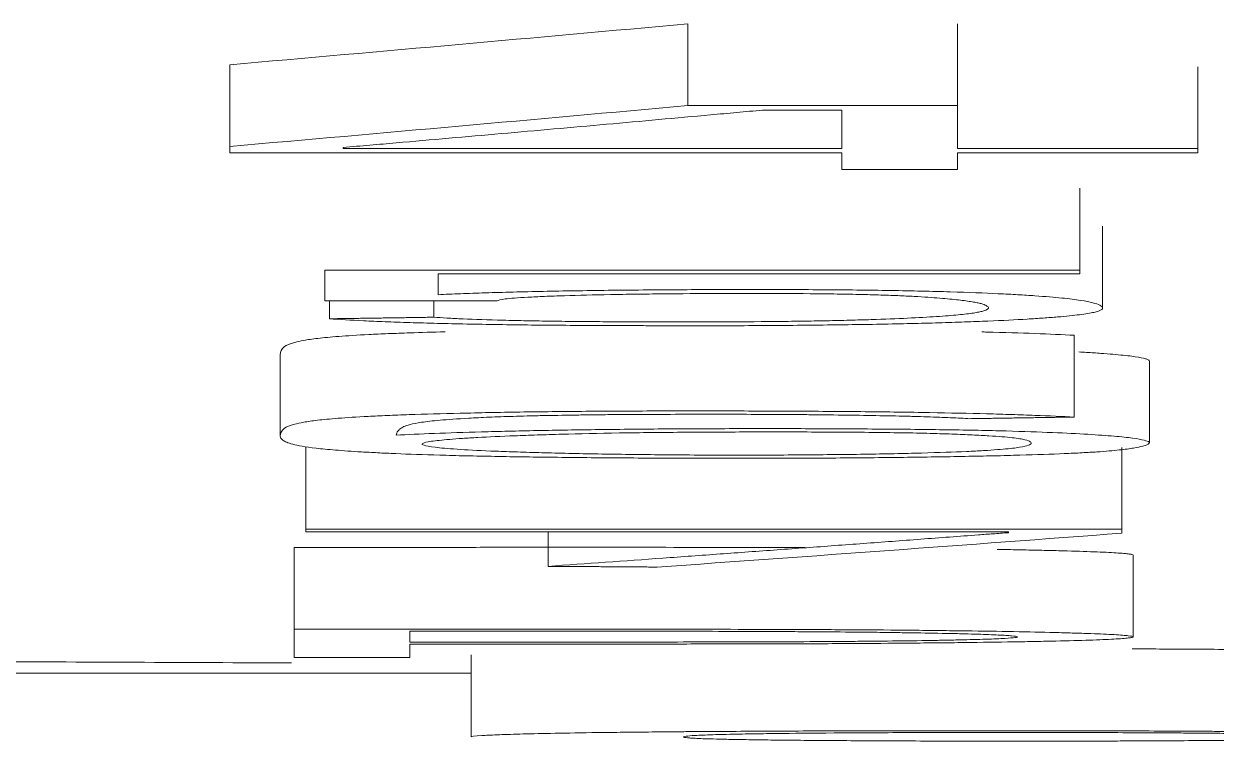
# Model space of a CAD drawing. Header units: millimetres. Extents: x 0 to 594, y 0 to 420.
# Drawn here: x 267.927 to 269.386, y 43.039 to 43.916 of the extents above; entities that cross this region are included whole.
import ezdxf

# ---------------------------------------------------------------- set-up
doc = ezdxf.new("R2010")
doc.units = ezdxf.units.MM
doc.layers.add('1', color=7, linetype='Continuous')

msp = doc.modelspace()

# ---------------------------------------------------------------- linework, layer by layer
at = {"layer": '1', "color": 7, "linetype": 'Continuous', "lineweight": 13}
for p, q in [((268.7392, 43.8163), (268.7392, 43.9162)), ((269.0693, 43.8163), (269.0693, 43.9162)), ((268.1788, 43.7662), (268.1788, 43.8662)), ((269.3633, 43.7636), (269.3633, 43.8636)), ((268.7392, 43.8163), (269.0693, 43.8163)), ((268.9278, 43.8107), (268.8307, 43.8107)), ((268.9278, 43.7636), (268.9278, 43.8107)), ((269.0693, 43.8163), (269.0693, 43.7636)), ((268.1788, 43.7583), (268.1788, 43.7662)), ((268.3175, 43.765), (268.3175, 43.7636)), ((268.3175, 43.7636), (268.9278, 43.7636)), ((269.0693, 43.7636), (269.3633, 43.7636)), ((269.3633, 43.7636), (269.3633, 43.7583)), ((268.9278, 43.7583), (268.1788, 43.7583)), ((268.9278, 43.7379), (268.9278, 43.7583)), ((269.0693, 43.7583), (269.0693, 43.7379)), ((269.3633, 43.7583), (269.0693, 43.7583)), ((269.0693, 43.7379), (268.9278, 43.7379)), ((269.2191, 43.6151), (269.2191, 43.7151)), ((269.2468, 43.5688), (269.2468, 43.6688)), ((268.2953, 43.6151), (268.2953, 43.5774)), ((269.2191, 43.6151), (268.2953, 43.6151)), ((268.434, 43.5849), (268.434, 43.6103)), ((268.434, 43.6103), (269.2191, 43.6103)), ((269.2191, 43.6103), (269.2191, 43.6151)), ((268.2953, 43.5774), (268.5062, 43.5774)), ((268.3009, 43.5555), (268.3009, 43.5774)), ((268.4285, 43.5574), (268.4285, 43.5774)), ((269.2121, 43.4353), (269.2121, 43.5353)), ((268.2407, 43.5121), (268.2407, 43.412)), ((269.304, 43.4038), (269.304, 43.5038)), ((268.2718, 43.2981), (268.2718, 43.3982)), ((269.2704, 43.2981), (269.2704, 43.3982)), ((268.2718, 43.2947), (268.2718, 43.2981)), ((268.2718, 43.2981), (269.2704, 43.2981)), ((269.2704, 43.2981), (269.2704, 43.2933)), ((269.1317, 43.2947), (268.2718, 43.2947)), ((268.5686, 43.2527), (268.5686, 43.2947)), ((269.1317, 43.2938), (269.1317, 43.2947)), ((268.2579, 43.1758), (268.2579, 43.2759)), ((269.2842, 43.1664), (269.2842, 43.2665)), ((268.2579, 43.1758), (268.2579, 43.1412)), ((268.3994, 43.1601), (268.3994, 43.1732)), ((268.3994, 43.1412), (268.3994, 43.1577)), ((268.2579, 43.1412), (268.3994, 43.1412)), ((268.4742, 43.1443), (268.4742, 43.044)), ((267.8709, 43.122), (268.4741, 43.122))]:
    msp.add_line(p, q, dxfattribs=at)
for centre, major_axis, ratio, start_param, end_param in [((278.4975, 1053.7589), (-34.1313, -1010.5383), 0.439398, 0.053544, 0.054803), ((278.2685, 1031.0059), (-34.0405, -987.8811), 0.444402, 0.054468, 0.055741), ((281.2647, 1043.9534), (-21.608, -1000.9215), 0.31355, 0.028796, 0.030605)]:
    msp.add_ellipse(centre, major_axis=major_axis, ratio=ratio, start_param=start_param, end_param=end_param, dxfattribs=at)
for points, knots in [([(268.8307, 43.8107), (268.8203, 43.8097), (268.8097, 43.8088), (268.7885, 43.8068), (268.7779, 43.8059), (268.746, 43.803), (268.7248, 43.8011), (268.6824, 43.7972), (268.6612, 43.7953), (268.6185, 43.7915), (268.597, 43.7896), (268.5541, 43.7858), (268.5326, 43.7839), (268.4897, 43.7801), (268.4683, 43.7782), (268.4255, 43.7744), (268.4041, 43.7725), (268.3718, 43.7697), (268.361, 43.7688), (268.3448, 43.7674), (268.3394, 43.7669), (268.3285, 43.766), (268.3231, 43.7655), (268.3175, 43.765)], [0, 0, 0, 0, 0.0625, 0.0625, 0.125, 0.125, 0.25, 0.25, 0.375, 0.375, 0.5, 0.5, 0.625, 0.625, 0.75, 0.75, 0.875, 0.875, 0.9375, 0.9375, 0.96875, 0.96875, 1, 1, 1, 1]), ([(268.3009, 43.5555), (268.3132, 43.5546), (268.3268, 43.5538), (268.3509, 43.5526), (268.3595, 43.5522), (268.3783, 43.5515), (268.3886, 43.5511), (268.41, 43.5505), (268.4213, 43.5502), (268.4445, 43.5496), (268.4565, 43.5493), (268.4813, 43.5488), (268.4941, 43.5486), (268.5207, 43.5482), (268.5344, 43.548), (268.562, 43.5477), (268.576, 43.5476), (268.6043, 43.5474), (268.6186, 43.5473), (268.6476, 43.5471), (268.6623, 43.5471), (268.6842, 43.5471), (268.6915, 43.547), (268.7061, 43.547), (268.7135, 43.547), (268.7354, 43.547), (268.75, 43.547), (268.7792, 43.547), (268.7937, 43.547), (268.8229, 43.5471), (268.8375, 43.5472), (268.8664, 43.5474), (268.8806, 43.5476), (268.9224, 43.548), (268.9492, 43.5484), (268.9878, 43.5491), (269.0002, 43.5494), (269.0241, 43.5499), (269.0355, 43.5502), (269.0574, 43.5509), (269.0679, 43.5512), (269.088, 43.5519), (269.0976, 43.5523), (269.1245, 43.5534), (269.1404, 43.5543), (269.1614, 43.5555), (269.168, 43.556), (269.1804, 43.5568), (269.1862, 43.5573), (269.2023, 43.5586), (269.2113, 43.5596), (269.2261, 43.5614), (269.2319, 43.5624), (269.2383, 43.5638), (269.2401, 43.5643), (269.2431, 43.5653), (269.2442, 43.5658), (269.2466, 43.5672), (269.247, 43.5682), (269.2465, 43.5702), (269.2444, 43.5721), (269.2386, 43.5741), (269.2309, 43.576), (269.2261, 43.577), (269.2168, 43.5785), (269.2133, 43.5789), (269.2057, 43.5799), (269.2015, 43.5804), (269.1877, 43.5818), (269.1769, 43.5827), (269.1575, 43.5841), (269.1505, 43.5845), (269.1356, 43.5854), (269.1276, 43.5858), (269.1021, 43.587), (269.0828, 43.5877), (269.0382, 43.5891), (269.0137, 43.5896), (268.974, 43.5903), (268.9601, 43.5905), (268.932, 43.5908), (268.9178, 43.5909), (268.8889, 43.5911), (268.8742, 43.5912), (268.8446, 43.5913), (268.8299, 43.5913), (268.8005, 43.5913), (268.7859, 43.5912), (268.7567, 43.5912), (268.7422, 43.5911), (268.7132, 43.5909), (268.6988, 43.5908), (268.6702, 43.5906), (268.6559, 43.5905), (268.628, 43.5901), (268.6143, 43.5899), (268.5878, 43.5895), (268.5749, 43.5893), (268.5498, 43.5888), (268.5374, 43.5885), (268.5138, 43.5879), (268.5026, 43.5875), (268.4812, 43.5869), (268.471, 43.5865), (268.4516, 43.5858), (268.4425, 43.5854), (268.434, 43.5849)], [0, 0, 0, 0, 0.03125, 0.03125, 0.046875, 0.046875, 0.0625, 0.0625, 0.078125, 0.078125, 0.09375, 0.09375, 0.109375, 0.109375, 0.125, 0.125, 0.140625, 0.140625, 0.15625, 0.15625, 0.171875, 0.171875, 0.179687, 0.179687, 0.1875, 0.1875, 0.203125, 0.203125, 0.21875, 0.21875, 0.234375, 0.234375, 0.25, 0.25, 0.28125, 0.28125, 0.296875, 0.296875, 0.3125, 0.3125, 0.328125, 0.328125, 0.34375, 0.34375, 0.375, 0.375, 0.390625, 0.390625, 0.40625, 0.40625, 0.4375, 0.4375, 0.46875, 0.46875, 0.484375, 0.484375, 0.5, 0.5, 0.53125, 0.53125, 0.5625, 0.59375, 0.59375, 0.625, 0.625, 0.640625, 0.640625, 0.65625, 0.65625, 0.6875, 0.6875, 0.703125, 0.703125, 0.71875, 0.71875, 0.75, 0.75, 0.78125, 0.78125, 0.796875, 0.796875, 0.8125, 0.8125, 0.828125, 0.828125, 0.84375, 0.84375, 0.859375, 0.859375, 0.875, 0.875, 0.890625, 0.890625, 0.90625, 0.90625, 0.921875, 0.921875, 0.9375, 0.9375, 0.953125, 0.953125, 0.96875, 0.96875, 0.984375, 0.984375, 1, 1, 1, 1]), ([(268.5062, 43.5774), (268.5071, 43.5782), (268.51, 43.579), (268.519, 43.5801), (268.5228, 43.5805), (268.5321, 43.5812), (268.5374, 43.5816), (268.5497, 43.5822), (268.5566, 43.5825), (268.5679, 43.583), (268.5718, 43.5831), (268.5799, 43.5834), (268.5841, 43.5836), (268.6054, 43.5842), (268.6242, 43.5847), (268.6547, 43.5853), (268.6651, 43.5854), (268.6864, 43.5857), (268.6973, 43.5859), (268.7305, 43.5862), (268.7537, 43.5863), (268.7883, 43.5864), (268.7998, 43.5865), (268.8229, 43.5865), (268.8345, 43.5864), (268.8693, 43.5863), (268.8921, 43.5862), (268.9193, 43.5858), (268.9247, 43.5857), (268.9351, 43.5856), (268.9401, 43.5855), (268.9548, 43.5851), (268.9639, 43.5849), (268.9767, 43.5845), (268.9809, 43.5844), (268.9888, 43.5841), (269.0001, 43.5836), (269.01, 43.5832), (269.0223, 43.5825), (269.0279, 43.5822), (269.0384, 43.5814), (269.0431, 43.5811), (269.0564, 43.58), (269.0639, 43.5793), (269.077, 43.5778), (269.0825, 43.577), (269.0894, 43.5759), (269.0915, 43.5755), (269.0952, 43.5748), (269.1, 43.5736), (269.103, 43.5725), (269.1058, 43.5709), (269.1067, 43.5702), (269.1077, 43.5679), (269.106, 43.5664), (269.0989, 43.5645), (269.0973, 43.5641), (269.0934, 43.5633), (269.0912, 43.5629), (269.0837, 43.5618), (269.0776, 43.5611), (269.0627, 43.5596), (269.054, 43.5589), (269.0333, 43.5575), (269.0215, 43.5569), (268.9949, 43.5556), (268.9801, 43.555), (268.9552, 43.5542), (268.9464, 43.554), (268.9282, 43.5535), (268.9188, 43.5533), (268.8992, 43.5529), (268.8891, 43.5527), (268.8678, 43.5524), (268.8569, 43.5522), (268.8236, 43.5519), (268.8008, 43.5518), (268.766, 43.5517), (268.7544, 43.5516), (268.7313, 43.5516), (268.7198, 43.5516), (268.6853, 43.5517), (268.6624, 43.5517), (268.6284, 43.552), (268.617, 43.5521), (268.5946, 43.5523), (268.5838, 43.5524), (268.5626, 43.5527), (268.5523, 43.5529), (268.5324, 43.5533), (268.5226, 43.5535), (268.4949, 43.5543), (268.4785, 43.5548), (268.4572, 43.5557), (268.4506, 43.556), (268.4387, 43.5567), (268.4334, 43.5571), (268.4285, 43.5574)], [0, 0, 0, 0, 0.03125, 0.03125, 0.046875, 0.046875, 0.0625, 0.0625, 0.078125, 0.078125, 0.085937, 0.085937, 0.09375, 0.09375, 0.125, 0.125, 0.140625, 0.140625, 0.15625, 0.15625, 0.1875, 0.1875, 0.203125, 0.203125, 0.21875, 0.21875, 0.25, 0.25, 0.257812, 0.257812, 0.265625, 0.265625, 0.28125, 0.28125, 0.289062, 0.289062, 0.296875, 0.3125, 0.3125, 0.328125, 0.328125, 0.34375, 0.34375, 0.375, 0.375, 0.40625, 0.40625, 0.421875, 0.421875, 0.4375, 0.46875, 0.46875, 0.5, 0.5, 0.5625, 0.5625, 0.578125, 0.578125, 0.59375, 0.59375, 0.625, 0.625, 0.65625, 0.65625, 0.6875, 0.6875, 0.71875, 0.71875, 0.734375, 0.734375, 0.75, 0.75, 0.765625, 0.765625, 0.78125, 0.78125, 0.8125, 0.8125, 0.828125, 0.828125, 0.84375, 0.84375, 0.875, 0.875, 0.890625, 0.890625, 0.90625, 0.90625, 0.921875, 0.921875, 0.9375, 0.9375, 0.96875, 0.96875, 0.984375, 0.984375, 1, 1, 1, 1]), ([(268.2407, 43.5121), (268.2407, 43.5136), (268.2413, 43.5151), (268.2427, 43.5183), (268.2437, 43.52), (268.2484, 43.5233), (268.2522, 43.5249), (268.2615, 43.5274), (268.2651, 43.5282), (268.2743, 43.5299), (268.2798, 43.5307), (268.2902, 43.5319), (268.2941, 43.5323), (268.3026, 43.5332), (268.3072, 43.5336), (268.3226, 43.5347), (268.3347, 43.5355), (268.3565, 43.5366), (268.3644, 43.537), (268.3811, 43.5376), (268.39, 43.538), (268.4128, 43.5387), (268.4272, 43.5392), (268.4426, 43.5396)], [0, 0, 0, 0, 0.160183, 0.160183, 0.333074, 0.333074, 0.505965, 0.505965, 0.59241, 0.59241, 0.678855, 0.678855, 0.722078, 0.722078, 0.765301, 0.765301, 0.851746, 0.851746, 0.894969, 0.894969, 0.938192, 0.938192, 1, 1, 1, 1]), ([(269.0992, 43.5394), (269.1011, 43.5394), (269.103, 43.5393), (269.1265, 43.5387), (269.146, 43.5381), (269.1815, 43.5368), (269.1976, 43.5361), (269.2121, 43.5353)], [0, 0, 0, 0, 0.041687, 0.041687, 0.520843, 0.520843, 1, 1, 1, 1]), ([(269.2178, 43.5149), (269.2209, 43.5147), (269.224, 43.5145), (269.2333, 43.514), (269.2391, 43.5136), (269.2499, 43.5128), (269.2549, 43.5124), (269.2686, 43.5113), (269.2762, 43.5105), (269.2886, 43.5089), (269.2934, 43.5081), (269.2986, 43.5069), (269.3, 43.5064), (269.3022, 43.5056), (269.303, 43.5052), (269.3038, 43.5045), (269.304, 43.5041), (269.304, 43.5038)], [0, 0, 0, 0, 0.050862, 0.050862, 0.158621, 0.158621, 0.266379, 0.266379, 0.481897, 0.481897, 0.697414, 0.697414, 0.805172, 0.805172, 0.912931, 0.912931, 1, 1, 1, 1]), ([(269.2121, 43.4353), (269.1976, 43.436), (269.1816, 43.4367), (269.155, 43.4377), (269.1457, 43.438), (269.1261, 43.4387), (269.1157, 43.439), (269.0833, 43.4398), (269.0601, 43.4403), (269.0227, 43.441), (269.0098, 43.4412), (268.9833, 43.4415), (268.9698, 43.4417), (268.9289, 43.4421), (268.901, 43.4423), (268.8585, 43.4425), (268.8442, 43.4426), (268.8154, 43.4427), (268.8009, 43.4427), (268.7576, 43.4428), (268.7288, 43.4428), (268.6858, 43.4427), (268.6715, 43.4426), (268.643, 43.4425), (268.6287, 43.4424), (268.5865, 43.4421), (268.5596, 43.4418), (268.5211, 43.4412), (268.5085, 43.441), (268.4841, 43.4405), (268.4722, 43.4402), (268.4383, 43.4394), (268.4175, 43.4389), (268.3891, 43.4379), (268.38, 43.4375), (268.3633, 43.4369), (268.3556, 43.4365), (268.3341, 43.4354), (268.322, 43.4346), (268.3014, 43.433), (268.2932, 43.4322), (268.2795, 43.4306), (268.2741, 43.4298), (268.265, 43.4282), (268.2614, 43.4273), (268.2522, 43.4249), (268.2484, 43.4232), (268.2437, 43.4199), (268.2427, 43.4183), (268.2405, 43.4133), (268.2394, 43.4101), (268.2451, 43.406), (268.2466, 43.4052), (268.2505, 43.4036), (268.2529, 43.4028), (268.262, 43.4004), (268.2709, 43.3988), (268.2878, 43.3968), (268.2915, 43.3964), (268.2995, 43.3957), (268.3038, 43.3953), (268.3176, 43.3941), (268.3281, 43.3934), (268.3463, 43.3923), (268.3528, 43.392), (268.3667, 43.3912), (268.3742, 43.3909), (268.3981, 43.3899), (268.4159, 43.3893), (268.4462, 43.3884), (268.4568, 43.3881), (268.4795, 43.3876), (268.4912, 43.3874), (268.5275, 43.3867), (268.5531, 43.3863), (268.5934, 43.3859), (268.6072, 43.3857), (268.6348, 43.3855), (268.6487, 43.3854), (268.6908, 43.3851), (268.7192, 43.385), (268.7626, 43.3849), (268.7772, 43.3848), (268.8064, 43.3848), (268.8209, 43.3848), (268.8641, 43.3849), (268.8925, 43.385), (268.9346, 43.3853), (268.9485, 43.3854), (268.9761, 43.3857), (268.9898, 43.3858), (269.0295, 43.3863), (269.0547, 43.3867), (269.0905, 43.3874), (269.1022, 43.3876), (269.1247, 43.3881), (269.1355, 43.3884), (269.1661, 43.3893), (269.1842, 43.3899), (269.2077, 43.3909), (269.215, 43.3912), (269.2284, 43.392), (269.2344, 43.3923), (269.2509, 43.3934), (269.2597, 43.3942), (269.2707, 43.3954), (269.2739, 43.3958), (269.2798, 43.3966), (269.2824, 43.397), (269.2895, 43.3982), (269.2931, 43.399), (269.3022, 43.4014), (269.3052, 43.403), (269.3028, 43.4054), (269.3009, 43.4062), (269.2943, 43.4078), (269.2896, 43.4087), (269.2773, 43.4103), (269.2698, 43.4111), (269.2518, 43.4127), (269.2412, 43.4134), (269.2161, 43.415), (269.2019, 43.4157), (269.169, 43.417), (269.1503, 43.4177), (269.1178, 43.4185), (269.1064, 43.4188), (269.0826, 43.4193), (269.0701, 43.4195), (269.0442, 43.4199), (269.0307, 43.4201), (269.0032, 43.4204), (268.9892, 43.4205), (268.9469, 43.4208), (268.9181, 43.421), (268.8742, 43.4211), (268.8595, 43.4211), (268.8301, 43.4211), (268.8155, 43.4211), (268.7718, 43.4211), (268.7428, 43.4209), (268.6996, 43.4207), (268.6854, 43.4205), (268.6578, 43.4203), (268.6443, 43.4201), (268.6047, 43.4196), (268.5794, 43.4192), (268.543, 43.4185), (268.5312, 43.4182), (268.5085, 43.4177), (268.4976, 43.4174), (268.4661, 43.4166), (268.4468, 43.4159), (268.4118, 43.4146), (268.3964, 43.4139), (268.3827, 43.4131)], [0, 0, 0, 0, 0.015625, 0.015625, 0.023437, 0.023437, 0.03125, 0.03125, 0.046875, 0.046875, 0.054687, 0.054687, 0.0625, 0.0625, 0.078125, 0.078125, 0.085937, 0.085937, 0.09375, 0.09375, 0.109375, 0.109375, 0.117187, 0.117187, 0.125, 0.125, 0.140625, 0.140625, 0.148437, 0.148437, 0.15625, 0.15625, 0.171875, 0.171875, 0.179687, 0.179687, 0.1875, 0.1875, 0.203125, 0.203125, 0.21875, 0.21875, 0.234375, 0.234375, 0.25, 0.25, 0.28125, 0.28125, 0.3125, 0.3125, 0.375, 0.375, 0.390625, 0.390625, 0.40625, 0.40625, 0.4375, 0.4375, 0.445312, 0.445312, 0.453125, 0.453125, 0.46875, 0.46875, 0.476562, 0.476562, 0.484375, 0.484375, 0.5, 0.5, 0.507812, 0.507812, 0.515625, 0.515625, 0.53125, 0.53125, 0.539062, 0.539062, 0.546875, 0.546875, 0.5625, 0.5625, 0.570312, 0.570312, 0.578125, 0.578125, 0.59375, 0.59375, 0.601562, 0.601562, 0.609375, 0.609375, 0.625, 0.625, 0.632812, 0.632812, 0.640625, 0.640625, 0.65625, 0.65625, 0.664062, 0.664062, 0.671875, 0.671875, 0.6875, 0.6875, 0.695312, 0.695312, 0.703125, 0.703125, 0.71875, 0.71875, 0.75, 0.75, 0.765625, 0.765625, 0.78125, 0.78125, 0.796875, 0.796875, 0.8125, 0.8125, 0.828125, 0.828125, 0.84375, 0.84375, 0.851562, 0.851562, 0.859375, 0.859375, 0.867187, 0.867187, 0.875, 0.875, 0.890625, 0.890625, 0.898437, 0.898437, 0.90625, 0.90625, 0.921875, 0.921875, 0.929687, 0.929687, 0.9375, 0.9375, 0.953125, 0.953125, 0.960937, 0.960937, 0.96875, 0.96875, 0.984375, 0.984375, 1, 1, 1, 1]), ([(268.3827, 43.4131), (268.3826, 43.4149), (268.3833, 43.4166), (268.3855, 43.4192), (268.3864, 43.4201), (268.3887, 43.4218), (268.39, 43.4227), (268.3938, 43.4245), (268.3961, 43.4253), (268.403, 43.4271), (268.4075, 43.428), (268.4165, 43.4293), (268.4198, 43.4297), (268.4273, 43.4306), (268.4315, 43.431), (268.4455, 43.4323), (268.4569, 43.4331), (268.4752, 43.4341), (268.4791, 43.4343), (268.4873, 43.4347), (268.4917, 43.4349), (268.5053, 43.4355), (268.5151, 43.4358), (268.5312, 43.4363), (268.5368, 43.4365), (268.5485, 43.4368), (268.5546, 43.4369), (268.5735, 43.4373), (268.5868, 43.4375), (268.6076, 43.4378), (268.6147, 43.4379), (268.6292, 43.4381), (268.6367, 43.4382), (268.6592, 43.4383), (268.6743, 43.4384), (268.7048, 43.4386), (268.7202, 43.4386), (268.7511, 43.4387), (268.7667, 43.4387), (268.7978, 43.4387), (268.8132, 43.4386), (268.8436, 43.4385), (268.8662, 43.4384), (268.8885, 43.4382), (268.9032, 43.438), (268.9105, 43.4379), (268.9322, 43.4377), (268.9461, 43.4375), (268.9728, 43.437), (268.9857, 43.4368), (269.004, 43.4364), (269.01, 43.4362), (269.0213, 43.4359), (269.0268, 43.4357), (269.0425, 43.4352), (269.0521, 43.4349), (269.0697, 43.4341), (269.0776, 43.4337), (269.0845, 43.4333)], [0, 0, 0, 0, 0.125, 0.125, 0.1875, 0.1875, 0.25, 0.25, 0.3125, 0.3125, 0.375, 0.375, 0.40625, 0.40625, 0.4375, 0.4375, 0.5, 0.5, 0.515625, 0.515625, 0.53125, 0.53125, 0.5625, 0.5625, 0.578125, 0.578125, 0.59375, 0.59375, 0.625, 0.625, 0.640625, 0.640625, 0.65625, 0.65625, 0.6875, 0.6875, 0.71875, 0.71875, 0.75, 0.75, 0.78125, 0.78125, 0.8125, 0.828125, 0.828125, 0.84375, 0.84375, 0.875, 0.875, 0.90625, 0.90625, 0.921875, 0.921875, 0.9375, 0.9375, 0.96875, 0.96875, 1, 1, 1, 1]), ([(268.6556, 43.4158), (268.6815, 43.4162), (268.7088, 43.4165), (268.7514, 43.4168), (268.766, 43.4169), (268.7953, 43.417), (268.8246, 43.4171), (268.854, 43.4171), (268.8834, 43.417), (268.8982, 43.417), (268.9273, 43.4168), (268.9416, 43.4167), (268.9696, 43.4165), (268.9834, 43.4163), (269.009, 43.4159), (269.0208, 43.4157), (269.043, 43.4151), (269.0532, 43.4148), (269.0717, 43.4141), (269.0799, 43.4138), (269.0949, 43.4131), (269.1017, 43.4127), (269.1197, 43.4116), (269.1289, 43.4108), (269.1397, 43.4096), (269.1428, 43.4092), (269.148, 43.4084), (269.1501, 43.4079), (269.1554, 43.4067), (269.1572, 43.4059), (269.1595, 43.4042), (269.1599, 43.4034), (269.158, 43.401), (269.1528, 43.3994), (269.1353, 43.3969), (269.1279, 43.3962), (269.1131, 43.395), (269.1075, 43.3946), (269.0949, 43.3939), (269.0879, 43.3935), (269.0647, 43.3925), (269.0465, 43.3919), (269.0201, 43.3911), (269.0146, 43.391), (269.0034, 43.3907), (268.9977, 43.3906), (268.9802, 43.3902), (268.968, 43.39), (268.9425, 43.3896), (268.9291, 43.3895), (268.9013, 43.3892), (268.8731, 43.3889), (268.8441, 43.3888), (268.8148, 43.3887), (268.7999, 43.3887), (268.7705, 43.3888), (268.7559, 43.3888), (268.7271, 43.389), (268.7128, 43.3891), (268.6707, 43.3895), (268.6447, 43.3899), (268.6081, 43.3905), (268.5963, 43.3908), (268.5739, 43.3913), (268.5526, 43.3919), (268.5333, 43.3925), (268.515, 43.3931), (268.5063, 43.3934), (268.482, 43.3945), (268.4683, 43.3952), (268.4513, 43.3963), (268.4463, 43.3967), (268.4373, 43.3975), (268.4334, 43.3979), (268.4235, 43.3991), (268.4191, 43.3999), (268.4154, 43.4011), (268.4146, 43.4015), (268.4141, 43.4023), (268.4144, 43.4027), (268.4166, 43.404), (268.4201, 43.4048), (268.4311, 43.4064), (268.4385, 43.4072), (268.4527, 43.4084), (268.458, 43.4088), (268.4695, 43.4095), (268.4757, 43.4099), (268.4956, 43.411), (268.5108, 43.4117), (268.5364, 43.4127), (268.5455, 43.4131), (268.5646, 43.4137), (268.5748, 43.414), (268.6066, 43.4149), (268.6297, 43.4154), (268.6556, 43.4158)], [0, 0, 0, 0, 0.03125, 0.03125, 0.046875, 0.046875, 0.0625, 0.078125, 0.078125, 0.09375, 0.09375, 0.109375, 0.109375, 0.125, 0.125, 0.140625, 0.140625, 0.15625, 0.15625, 0.171875, 0.171875, 0.1875, 0.1875, 0.21875, 0.21875, 0.234375, 0.234375, 0.25, 0.25, 0.28125, 0.28125, 0.3125, 0.3125, 0.375, 0.375, 0.40625, 0.40625, 0.421875, 0.421875, 0.4375, 0.4375, 0.46875, 0.46875, 0.476562, 0.476562, 0.484375, 0.484375, 0.5, 0.5, 0.515625, 0.515625, 0.53125, 0.546875, 0.546875, 0.5625, 0.5625, 0.578125, 0.578125, 0.59375, 0.59375, 0.625, 0.625, 0.640625, 0.640625, 0.65625, 0.671875, 0.671875, 0.6875, 0.6875, 0.71875, 0.71875, 0.734375, 0.734375, 0.75, 0.75, 0.78125, 0.78125, 0.796875, 0.796875, 0.8125, 0.8125, 0.84375, 0.84375, 0.875, 0.875, 0.890625, 0.890625, 0.90625, 0.90625, 0.9375, 0.9375, 0.953125, 0.953125, 0.96875, 0.96875, 1, 1, 1, 1]), ([(268.5686, 43.2527), (268.6153, 43.256), (268.6622, 43.2594), (268.7323, 43.2644), (268.7556, 43.2661), (268.802, 43.2695), (268.8252, 43.2712), (268.8605, 43.2737), (268.8723, 43.2746), (268.8958, 43.2763), (268.9075, 43.2772), (268.9425, 43.2798), (268.9658, 43.2815), (269.0126, 43.285), (269.036, 43.2868), (269.0713, 43.2894), (269.0831, 43.2903), (269.1009, 43.2916), (269.1069, 43.2921), (269.1159, 43.2927), (269.1189, 43.2929), (269.125, 43.2934), (269.1282, 43.2936), (269.1317, 43.2938)], [0, 0, 0, 0, 0.25, 0.25, 0.375, 0.375, 0.5, 0.5, 0.5625, 0.5625, 0.625, 0.625, 0.75, 0.75, 0.875, 0.875, 0.9375, 0.9375, 0.96875, 0.96875, 0.984375, 0.984375, 1, 1, 1, 1]), ([(268.2579, 43.2759), (268.3095, 43.2759), (268.3868, 43.2759), (268.4642, 43.2759), (268.5158, 43.276), (268.5416, 43.276), (268.619, 43.276), (268.6706, 43.276), (268.7479, 43.2759), (268.7737, 43.2759), (268.8251, 43.2758), (268.8509, 43.2757), (268.8789, 43.2756), (268.8818, 43.2756), (268.8846, 43.2755)], [0, 0, 0, 0, 0.246533, 0.3698, 0.3698, 0.493066, 0.493066, 0.739599, 0.739599, 0.862866, 0.862866, 0.986133, 0.986133, 1, 1, 1, 1]), ([(269.118, 43.2733), (269.1267, 43.2732), (269.1352, 43.2731), (269.1524, 43.2727), (269.1611, 43.2726), (269.1776, 43.2722), (269.201, 43.2716), (269.2205, 43.271), (269.2432, 43.2702), (269.2529, 43.2698), (269.2682, 43.2689), (269.274, 43.2684), (269.28, 43.2677), (269.2815, 43.2675), (269.2836, 43.2671), (269.2841, 43.2668), (269.2842, 43.2666), (269.2842, 43.2666), (269.2842, 43.2666)], [0, 0, 0, 0, 0.08347, 0.08347, 0.174694, 0.174694, 0.265919, 0.448367, 0.448367, 0.630816, 0.630816, 0.813264, 0.813264, 0.904488, 0.904488, 0.995713, 0.995713, 1, 1, 1, 1]), ([(268.3994, 43.1577), (268.451, 43.1577), (268.5026, 43.1577), (268.606, 43.1577), (268.6576, 43.1577), (268.7351, 43.1577), (268.7608, 43.1577), (268.7995, 43.1578), (268.8124, 43.1578), (268.8381, 43.1579), (268.851, 43.1579), (268.8894, 43.158), (268.9145, 43.1581), (268.9635, 43.1584), (268.9874, 43.1586), (269.0224, 43.1589), (269.0339, 43.159), (269.0562, 43.1592), (269.067, 43.1593), (269.0988, 43.1597), (269.1188, 43.16), (269.147, 43.1605), (269.1562, 43.1606), (269.1735, 43.161), (269.1818, 43.1611), (269.2051, 43.1617), (269.2188, 43.162), (269.2366, 43.1626), (269.2421, 43.1628), (269.2521, 43.1633), (269.2566, 43.1635), (269.2686, 43.1641), (269.2745, 43.1646), (269.2804, 43.1653), (269.2818, 43.1655), (269.2838, 43.1659), (269.2842, 43.1662), (269.2841, 43.1669), (269.2821, 43.1673), (269.2763, 43.168), (269.2739, 43.1682), (269.2681, 43.1687), (269.2647, 43.1689), (269.2532, 43.1696), (269.2438, 43.17), (269.227, 43.1706), (269.221, 43.1708), (269.208, 43.1712), (269.201, 43.1714), (269.1787, 43.172), (269.1623, 43.1724), (269.1268, 43.1731), (269.1077, 43.1734), (269.0768, 43.1738), (269.0662, 43.1739), (269.0445, 43.1742), (269.0335, 43.1743), (268.9996, 43.1747), (268.9761, 43.1749), (268.9396, 43.1751), (268.9272, 43.1752), (268.9022, 43.1753), (268.8897, 43.1754), (268.8267, 43.1756), (268.7755, 43.1757), (268.6982, 43.1758), (268.6723, 43.1758), (268.6205, 43.1758), (268.5687, 43.1758), (268.5169, 43.1758), (268.4651, 43.1758), (268.3874, 43.1758), (268.3097, 43.1758), (268.2579, 43.1758)], [0, 0, 0, 0, 0.0625, 0.0625, 0.125, 0.125, 0.15625, 0.15625, 0.171875, 0.171875, 0.1875, 0.1875, 0.21875, 0.21875, 0.25, 0.25, 0.265625, 0.265625, 0.28125, 0.28125, 0.3125, 0.3125, 0.328125, 0.328125, 0.34375, 0.34375, 0.375, 0.375, 0.390625, 0.390625, 0.40625, 0.40625, 0.4375, 0.4375, 0.453125, 0.453125, 0.46875, 0.46875, 0.5, 0.5, 0.515625, 0.515625, 0.53125, 0.53125, 0.5625, 0.5625, 0.578125, 0.578125, 0.59375, 0.59375, 0.625, 0.625, 0.65625, 0.65625, 0.671875, 0.671875, 0.6875, 0.6875, 0.71875, 0.71875, 0.734375, 0.734375, 0.75, 0.75, 0.8125, 0.8125, 0.84375, 0.84375, 0.875, 0.90625, 0.90625, 0.9375, 1, 1, 1, 1]), ([(268.3994, 43.1732), (268.4381, 43.1732), (268.4768, 43.1732), (268.5348, 43.1732), (268.5542, 43.1732), (268.593, 43.1732), (268.6123, 43.1732), (268.6705, 43.1733), (268.7092, 43.1733), (268.7671, 43.1732), (268.7864, 43.1732), (268.8248, 43.173), (268.8439, 43.173), (268.8726, 43.1728), (268.8821, 43.1727), (268.9007, 43.1726), (268.9098, 43.1726), (268.9369, 43.1723), (268.9543, 43.1722), (268.9794, 43.1719), (268.9877, 43.1718), (269.0036, 43.1715), (269.0114, 43.1714), (269.0337, 43.1711), (269.0475, 43.1708), (269.0664, 43.1704), (269.0724, 43.1703), (269.0837, 43.17), (269.0891, 43.1698), (269.1039, 43.1694), (269.1122, 43.169), (269.1226, 43.1685), (269.1257, 43.1684), (269.1312, 43.168), (269.1335, 43.1679), (269.1394, 43.1673), (269.1417, 43.167), (269.1429, 43.1665), (269.1428, 43.1663), (269.142, 43.1659), (269.1411, 43.1657), (269.1372, 43.1652), (269.133, 43.1649), (269.1241, 43.1644), (269.1207, 43.1642), (269.113, 43.1639), (269.1087, 43.1637), (269.0947, 43.1633), (269.0839, 43.163), (269.0657, 43.1626), (269.0593, 43.1624), (269.0457, 43.1622), (269.0385, 43.1621), (269.0162, 43.1617), (269.0003, 43.1615), (268.9751, 43.1612), (268.9664, 43.1611), (268.9487, 43.161), (268.9397, 43.1609), (268.9122, 43.1607), (268.8934, 43.1606), (268.8647, 43.1604), (268.855, 43.1604), (268.8354, 43.1603), (268.8255, 43.1603), (268.7959, 43.1602), (268.7761, 43.1602), (268.7365, 43.1602), (268.7166, 43.1601), (268.677, 43.1601), (268.6373, 43.1601), (268.5977, 43.1601), (268.558, 43.1601), (268.5382, 43.1601), (268.4787, 43.1601), (268.439, 43.1601), (268.3994, 43.1601)], [0, 0, 0, 0, 0.0625, 0.0625, 0.09375, 0.09375, 0.125, 0.125, 0.1875, 0.1875, 0.21875, 0.21875, 0.25, 0.25, 0.265625, 0.265625, 0.28125, 0.28125, 0.3125, 0.3125, 0.328125, 0.328125, 0.34375, 0.34375, 0.375, 0.375, 0.390625, 0.390625, 0.40625, 0.40625, 0.4375, 0.4375, 0.453125, 0.453125, 0.46875, 0.46875, 0.5, 0.5, 0.515625, 0.515625, 0.53125, 0.53125, 0.5625, 0.5625, 0.578125, 0.578125, 0.59375, 0.59375, 0.625, 0.625, 0.640625, 0.640625, 0.65625, 0.65625, 0.6875, 0.6875, 0.703125, 0.703125, 0.71875, 0.71875, 0.75, 0.75, 0.765625, 0.765625, 0.78125, 0.78125, 0.8125, 0.8125, 0.84375, 0.84375, 0.875, 0.90625, 0.90625, 0.9375, 0.9375, 1, 1, 1, 1]), ([(269.2828, 43.1517), (269.2959, 43.1517), (269.3087, 43.1516), (269.3369, 43.1515), (269.352, 43.1514), (269.3815, 43.1512), (269.3958, 43.1511), (269.4235, 43.1509), (269.4367, 43.1508), (269.4741, 43.1504), (269.4962, 43.1502), (269.5156, 43.1499)], [0, 0, 0, 0, 0.136591, 0.136591, 0.309273, 0.309273, 0.481955, 0.481955, 0.654637, 0.654637, 1, 1, 1, 1]), ([(269.5156, 43.0496), (269.4962, 43.0499), (269.4742, 43.0501), (269.4369, 43.0505), (269.4238, 43.0506), (269.4032, 43.0507), (269.3961, 43.0508), (269.3818, 43.0509), (269.3745, 43.0509), (269.3524, 43.0511), (269.3372, 43.0512), (269.3059, 43.0513), (269.2817, 43.0514), (269.2563, 43.0515), (269.239, 43.0515), (269.2303, 43.0516), (269.2042, 43.0516), (269.1691, 43.0517), (269.1336, 43.0517), (269.0978, 43.0517), (269.0798, 43.0517), (269.0263, 43.0517), (268.9911, 43.0516), (268.948, 43.0515), (268.9394, 43.0515), (268.9224, 43.0514), (268.9138, 43.0514), (268.8887, 43.0513), (268.8724, 43.0513), (268.8246, 43.051), (268.7944, 43.0509), (268.7586, 43.0506), (268.7515, 43.0506), (268.7377, 43.0505), (268.7175, 43.0503), (268.6861, 43.05), (268.6634, 43.0498), (268.6418, 43.0495), (268.6315, 43.0494), (268.6026, 43.049), (268.586, 43.0487), (268.557, 43.0481), (268.5447, 43.0478), (268.5284, 43.0474), (268.5234, 43.0472), (268.5141, 43.0469), (268.5014, 43.0465), (268.4922, 43.046), (268.4782, 43.0452), (268.4741, 43.0446), (268.4742, 43.044)], [0, 0, 0, 0, 0.062786, 0.062786, 0.09418, 0.09418, 0.109876, 0.109876, 0.125573, 0.125573, 0.156966, 0.156966, 0.188359, 0.204056, 0.204056, 0.219753, 0.219753, 0.251146, 0.282539, 0.282539, 0.313932, 0.313932, 0.376719, 0.376719, 0.392415, 0.392415, 0.408112, 0.408112, 0.439505, 0.439505, 0.502292, 0.502292, 0.517988, 0.517988, 0.533685, 0.565078, 0.596471, 0.596471, 0.627865, 0.627865, 0.690651, 0.690651, 0.753438, 0.753438, 0.784831, 0.784831, 0.816224, 0.87901, 0.87901, 1, 1, 1, 1]), ([(268.847, 43.0482), (268.8679, 43.0484), (268.8913, 43.0487), (268.9317, 43.049), (268.9462, 43.0491), (268.9763, 43.0492), (268.9998, 43.0493), (269.0248, 43.0494), (269.0418, 43.0495), (269.0504, 43.0495), (269.0762, 43.0495), (269.0937, 43.0496), (269.12, 43.0496), (269.1288, 43.0496), (269.1465, 43.0496), (269.1554, 43.0496), (269.1816, 43.0495), (269.2075, 43.0495), (269.2326, 43.0494), (269.2492, 43.0494), (269.2575, 43.0493), (269.2815, 43.0492), (269.2968, 43.0492), (269.3187, 43.049), (269.3258, 43.049), (269.3397, 43.0489), (269.3466, 43.0488), (269.3663, 43.0487), (269.3786, 43.0486), (269.396, 43.0484), (269.4016, 43.0483), (269.4125, 43.0482), (269.4178, 43.0481), (269.4279, 43.048), (269.4328, 43.048), (269.4421, 43.0478), (269.4466, 43.0478), (269.4676, 43.0474), (269.4807, 43.0471), (269.4967, 43.0467), (269.5014, 43.0466), (269.5097, 43.0463), (269.5133, 43.0461), (269.5228, 43.0457), (269.5273, 43.0454), (269.5336, 43.0448), (269.5354, 43.0445), (269.537, 43.0439), (269.5369, 43.0436), (269.5348, 43.0432), (269.5338, 43.043), (269.5311, 43.0427), (269.5293, 43.0426), (269.5227, 43.0422), (269.5166, 43.0419), (269.504, 43.0415), (269.4992, 43.0413), (269.4881, 43.0411), (269.4819, 43.0409), (269.4611, 43.0406), (269.4443, 43.0403), (269.4183, 43.04), (269.4129, 43.04), (269.4016, 43.0399), (269.3958, 43.0398), (269.3779, 43.0397), (269.3652, 43.0396), (269.3384, 43.0394), (269.3242, 43.0393), (269.3016, 43.0392), (269.2938, 43.0392), (269.2782, 43.0391), (269.2543, 43.039), (269.2294, 43.039), (269.1952, 43.0389), (269.1774, 43.0389), (269.1423, 43.0389), (269.1248, 43.0389), (269.0898, 43.0389), (269.0722, 43.0389), (269.0383, 43.039), (269.0138, 43.0391), (268.9903, 43.0392), (268.975, 43.0392), (268.9674, 43.0393), (268.931, 43.0395), (268.9051, 43.0397), (268.8758, 43.0399), (268.87, 43.04), (268.859, 43.0401), (268.8536, 43.0401), (268.8381, 43.0403), (268.8287, 43.0404), (268.8116, 43.0407), (268.8039, 43.0408), (268.7899, 43.041), (268.7838, 43.0412), (268.7673, 43.0416), (268.759, 43.0418), (268.7494, 43.0423), (268.7467, 43.0424), (268.7421, 43.0427), (268.7403, 43.0428), (268.7358, 43.0433), (268.7343, 43.0436), (268.7335, 43.0441), (268.7341, 43.0444), (268.7375, 43.045), (268.7403, 43.0453), (268.7492, 43.0459), (268.7553, 43.0462), (268.7718, 43.0468), (268.7821, 43.0471), (268.8024, 43.0475), (268.81, 43.0477), (268.827, 43.0479), (268.8365, 43.0481), (268.847, 43.0482)], [0, 0, 0, 0, 0.03125, 0.03125, 0.046875, 0.046875, 0.0625, 0.070312, 0.070312, 0.078125, 0.078125, 0.09375, 0.09375, 0.101563, 0.101563, 0.109375, 0.109375, 0.125, 0.132813, 0.132813, 0.140625, 0.140625, 0.15625, 0.15625, 0.164063, 0.164063, 0.171875, 0.171875, 0.1875, 0.1875, 0.195313, 0.195313, 0.203125, 0.203125, 0.210938, 0.210938, 0.21875, 0.21875, 0.25, 0.25, 0.265625, 0.265625, 0.28125, 0.28125, 0.3125, 0.3125, 0.34375, 0.34375, 0.375, 0.375, 0.390625, 0.390625, 0.40625, 0.40625, 0.4375, 0.4375, 0.453125, 0.453125, 0.46875, 0.46875, 0.5, 0.5, 0.507813, 0.507813, 0.515625, 0.515625, 0.53125, 0.53125, 0.546875, 0.546875, 0.554688, 0.554688, 0.5625, 0.578125, 0.578125, 0.59375, 0.59375, 0.609375, 0.609375, 0.625, 0.625, 0.640625, 0.648438, 0.648438, 0.65625, 0.65625, 0.6875, 0.6875, 0.695313, 0.695313, 0.703125, 0.703125, 0.71875, 0.71875, 0.734375, 0.734375, 0.75, 0.75, 0.78125, 0.78125, 0.796875, 0.796875, 0.8125, 0.8125, 0.84375, 0.84375, 0.875, 0.875, 0.90625, 0.90625, 0.9375, 0.9375, 0.96875, 0.96875, 0.984375, 0.984375, 1, 1, 1, 1])]:
    msp.add_open_spline(points, degree=3, knots=knots, dxfattribs=at)
for points, weights in [([(268.4285, 43.5574), (268.3647, 43.5564), (268.3009, 43.5555)], [0.499999869056, 0.500000130944, 0.499999869056]), ([(269.0845, 43.4333), (269.1483, 43.4343), (269.2121, 43.4353)], [0.499999836984, 0.500000163016, 0.499999836984]), ([(268.7017, 43.2518), (268.6351, 43.2523), (268.5686, 43.2527)], [0.500000361581, 0.499999638419, 0.500000361581])]:
    msp.add_rational_spline(points, weights, degree=2, dxfattribs=at)
msp.add_open_spline([(267.8708, 43.1362), (267.9987, 43.1356), (268.1266, 43.1351), (268.2546, 43.1345)], degree=3, dxfattribs=at)

doc.saveas('drawing.dxf')
